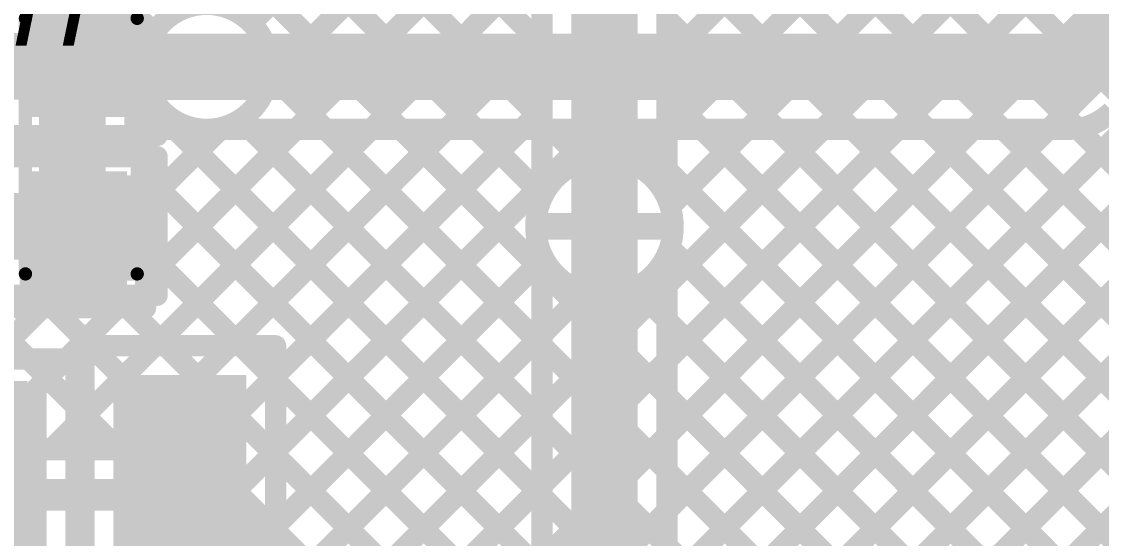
# Model space of a CAD drawing. Header units: millimetres. Extents: x -0.32 to 3.69, y -0.11 to 2.37.
# Drawn here: x 1.5745 to 1.9804, y 1.7536 to 1.9478 of the extents above; entities that cross this region are included whole.
import ezdxf

# ---------------------------------------------------------------- set-up
doc = ezdxf.new("R2010")
doc.units = ezdxf.units.MM
doc.header["$MEASUREMENT"] = 0
for name, color, linetype in [('BottomLayer', 5, 'Continuous'), ('BottomPaste', 16, 'Continuous'), ('BottomSolder', 6, 'Continuous'), ('TopLayer', 1, 'Continuous'), ('TopOverlay', 2, 'Continuous'), ('TopPaste', 8, 'Continuous'), ('TopSolder', 216, 'Continuous'), ('ViaHoleLayer', 16, 'Continuous')]:
    doc.layers.add(name, color=color, linetype=linetype)
doc.styles.add('Arial', font='', dxfattribs={"height": 0.2})
doc.styles.get('Arial').set_extended_font_data('Arial')

# ---------------------------------------------------------------- blocks, each defined once
blk = doc.blocks.new('R___0603_18')
at = {"layer": 'TopLayer'}
for points in [[(-0.015, 0.0175), (-0.015, -0.0175), (-0.045, -0.0175), (-0.045, 0.0175)], [(0.045, 0.0175), (0.045, -0.0175), (0.015, -0.0175), (0.015, 0.0175)]]:
    blk.add_hatch(color=1, dxfattribs=at).paths.add_polyline_path(points)
at = {"layer": 'TopPaste'}
for points in [[(-0.015, 0.0175), (-0.015, -0.0175), (-0.045, -0.0175), (-0.045, 0.0175)], [(0.045, 0.0175), (0.045, -0.0175), (0.015, -0.0175), (0.015, 0.0175)]]:
    blk.add_hatch(color=8, dxfattribs=at).paths.add_polyline_path(points)
at = {"layer": 'TopSolder'}
for points in [[(-0.011, 0.0215), (-0.011, -0.0215), (-0.049, -0.0215), (-0.049, 0.0215)], [(0.049, 0.0215), (0.049, -0.0215), (0.011, -0.0215), (0.011, 0.0215)]]:
    blk.add_hatch(color=216, dxfattribs=at).paths.add_polyline_path(points)
at = {"layer": 'TopOverlay', "const_width": 0.005}
for points in [[(-0.048, 0.021), (-0.048, -0.021)], [(-0.048, 0.021), (0.048, 0.021)], [(0.048, 0.021), (0.048, -0.021)], [(-0.048, -0.021), (0.048, -0.021)]]:
    blk.add_lwpolyline(points, dxfattribs=at)
at = {"layer": 'TopOverlay', "const_width": 0.0025}
for points in [[(-0.04925, 0.021, 1), (-0.04675, 0.021, 1)], [(-0.04925, 0.021, 1), (-0.04675, 0.021, 1)], [(0.04675, 0.021, 1), (0.04925, 0.021, 1)], [(0.04675, 0.021, 1), (0.04925, 0.021, 1)], [(-0.04925, -0.021, 1), (-0.04675, -0.021, 1)], [(-0.04925, -0.021, 1), (-0.04675, -0.021, 1)], [(0.04675, -0.021, 1), (0.04925, -0.021, 1)], [(0.04675, -0.021, 1), (0.04925, -0.021, 1)]]:
    blk.add_lwpolyline(points, format="xyb", close=True, dxfattribs=at)
blk = doc.blocks.new('SOT_23_B_42')
at = {"layer": 'BottomLayer'}
for points in [[(-0.05354, 0.05748), (-0.02126, 0.05748), (-0.02126, 0.02126), (-0.05354, 0.02126)], [(0.02126, 0.05748), (0.05354, 0.05748), (0.05354, 0.02126), (0.02126, 0.02126)], [(-0.01614, -0.02126), (0.01614, -0.02126), (0.01614, -0.05748), (-0.01614, -0.05748)]]:
    blk.add_hatch(color=5, dxfattribs=at).paths.add_polyline_path(points)
at = {"layer": 'BottomPaste'}
for points in [[(-0.05354, 0.05748), (-0.02126, 0.05748), (-0.02126, 0.02126), (-0.05354, 0.02126)], [(0.02126, 0.05748), (0.05354, 0.05748), (0.05354, 0.02126), (0.02126, 0.02126)], [(-0.01614, -0.02126), (0.01614, -0.02126), (0.01614, -0.05748), (-0.01614, -0.05748)]]:
    blk.add_hatch(color=16, dxfattribs=at).paths.add_polyline_path(points)
at = {"layer": 'BottomSolder'}
for points in [[(-0.05754, 0.06148), (-0.01726, 0.06148), (-0.01726, 0.01726), (-0.05754, 0.01726)], [(0.01726, 0.06148), (0.05754, 0.06148), (0.05754, 0.01726), (0.01726, 0.01726)], [(-0.02014, -0.01726), (0.02014, -0.01726), (0.02014, -0.06148), (-0.02014, -0.06148)]]:
    blk.add_hatch(color=6, dxfattribs=at).paths.add_polyline_path(points)

msp = doc.modelspace()

# ---------------------------------------------------------------- hatches: boundary and pattern name
at = {"layer": 'BottomLayer'}
h = msp.add_hatch(color=5, dxfattribs=at)
edge = h.paths.add_edge_path()
edge.add_arc((1.6441, 1.9308), 0.01181, 0, 360)
h = msp.add_hatch(color=5, dxfattribs=at)
edge = h.paths.add_edge_path()
edge.add_arc((1.7936, 1.87087), 0.01181, 0, 360)
for points in [[(1.609, 1.587), (1.659, 1.587), (1.659, 1.815), (1.609, 1.815)], [(1.534, 1.71), (1.584, 1.71), (1.584, 1.81), (1.534, 1.81)]]:
    msp.add_hatch(color=5, dxfattribs=at).paths.add_polyline_path(points)
at = {"layer": 'TopLayer'}
h = msp.add_hatch(color=1, dxfattribs=at)
edge = h.paths.add_edge_path()
edge.add_arc((1.6441, 1.9308), 0.01181, 0, 360)
h = msp.add_hatch(color=1, dxfattribs=at)
edge = h.paths.add_edge_path()
edge.add_arc((1.7936, 1.87087), 0.01181, 0, 360)
at = {"layer": 'ViaHoleLayer'}
h = msp.add_hatch(color=16, dxfattribs=at)
edge = h.paths.add_edge_path()
edge.add_arc((1.6441, 1.9308), 0.00591, 0, 360)
h = msp.add_hatch(color=16, dxfattribs=at)
edge = h.paths.add_edge_path()
edge.add_arc((1.7936, 1.87087), 0.00591, 0, 360)

# ---------------------------------------------------------------- linework, layer by layer
at = {"layer": 'BottomLayer'}
for points, const_width in [([(1.67559, 1.45274), (2.43084, 2.208)], 0.008), ([(1.67559, 1.48103), (2.40256, 2.208)], 0.008), ([(1.8171, 1.65083), (2.37427, 2.208)], 0.008), ([(1.8171, 1.70739), (2.31771, 2.208)], 0.008), ([(1.8171, 1.67911), (2.34599, 2.208)], 0.008), ([(1.8171, 1.73568), (2.28942, 2.208)], 0.008), ([(1.5936, 1.87277), (1.5936, 2.1565)], 0.025), ([(1.6171, 1.89848), (1.6171, 2.12109)], 0.008), ([(1.9678, 1.9308), (2.031, 1.994)], 0.025), ([(1.6171, 1.95078), (1.62435, 1.94353)], 0.008), ([(1.6441, 1.9308), (1.9678, 1.9308)], 0.025), ([(1.6171, 1.93166), (1.62111, 1.93567)], 0.008), ([(1.6171, 1.9225), (1.7701, 1.7695)], 0.008), ([(1.6171, 1.90337), (1.6277, 1.91397)], 0.008), ([(1.97143, 1.90758), (2.56351, 1.3155)], 0.008), ([(1.62114, 1.87913), (1.64931, 1.9073)], 0.008), ([(1.62114, 1.85085), (1.67759, 1.9073)], 0.008), ([(1.62458, 1.826), (1.70588, 1.9073)], 0.008), ([(1.6441, 1.9073), (1.9678, 1.9073)], 0.008), ([(1.65286, 1.826), (1.73416, 1.9073)], 0.008), ([(1.66058, 1.9073), (1.7701, 1.79778)], 0.008), ([(1.67, 1.78657), (1.79073, 1.9073)], 0.008), ([(1.67, 1.81485), (1.76245, 1.9073)], 0.008), ([(1.68886, 1.9073), (1.7701, 1.82606)], 0.008), ([(1.71715, 1.9073), (1.7701, 1.85435)], 0.008), ([(1.74543, 1.9073), (1.77045, 1.88228)], 0.008), ([(1.77372, 1.9073), (1.78561, 1.89541)], 0.008), ([(1.802, 1.9073), (2.3938, 1.3155)], 0.008), ([(1.80549, 1.89378), (1.81902, 1.9073)], 0.008), ([(1.8171, 1.82053), (1.90387, 1.9073)], 0.008), ([(1.8171, 1.82053), (1.90387, 1.9073)], 0.008), ([(1.8171, 1.84882), (1.87558, 1.9073)], 0.008), ([(1.8171, 1.79225), (1.93215, 1.9073)], 0.008), ([(1.8171, 1.76396), (1.96044, 1.9073)], 0.008), ([(1.81831, 1.87831), (1.8473, 1.9073)], 0.008), ([(1.83029, 1.9073), (2.42209, 1.3155)], 0.008), ([(1.85857, 1.9073), (2.45037, 1.3155)], 0.008), ([(1.88685, 1.9073), (2.47865, 1.3155)], 0.008), ([(1.91514, 1.9073), (2.50694, 1.3155)], 0.008), ([(1.94342, 1.9073), (2.53522, 1.3155)], 0.008), ([(1.6171, 1.89848), (1.62114, 1.89848)], 0.008), ([(1.62114, 1.84026), (1.62114, 1.89848)], 0.008), ([(1.7936, 1.87087), (1.7936, 1.89268)], 0.01), ([(1.62114, 1.89017), (1.7701, 1.74122)], 0.008), ([(1.5431, 1.87087), (1.59273, 1.87087)], 0.025), ([(1.5906, 1.87277), (1.594, 1.86937)], 0.025), ([(1.7936, 1.6486), (1.7936, 1.87087)], 0.025), ([(1.77179, 1.87087), (1.7936, 1.87087)], 0.01), ([(1.7936, 1.87087), (1.81541, 1.87087)], 0.01), ([(1.81814, 1.86288), (2.36552, 1.3155)], 0.008), ([(1.62114, 1.86189), (1.65703, 1.826)], 0.008), ([(1.7701, 1.65833), (1.7701, 1.8602)], 0.008), ([(1.8171, 1.6486), (1.8171, 1.8602)], 0.008), ([(1.67, 1.75828), (1.7701, 1.85838)], 0.008), ([(1.55081, 1.84737), (1.57718, 1.821)], 0.008), ([(1.56301, 1.821), (1.58227, 1.84026)], 0.008), ([(1.56686, 1.84026), (1.62114, 1.84026)], 0.008), ([(1.5862, 1.84026), (1.60046, 1.826)], 0.008), ([(1.59129, 1.821), (1.61055, 1.84026)], 0.008), ([(1.61449, 1.84026), (1.62875, 1.826)], 0.008), ([(1.8171, 1.83563), (2.33723, 1.3155)], 0.008), ([(1.67, 1.73), (1.7701, 1.8301)], 0.008), ([(1.598, 1.826), (1.67, 1.826)], 0.008), ([(1.598, 1.7585), (1.598, 1.826)], 0.008), ([(1.67, 1.576), (1.67, 1.826)], 0.008), ([(1.523, 1.821), (1.595, 1.821)], 0.008), ([(1.595, 1.699), (1.595, 1.821)], 0.008), ([(1.67, 1.81303), (1.7701, 1.71293)], 0.008), ([(1.8171, 1.80735), (2.30895, 1.3155)], 0.008), ([(1.595, 1.80318), (1.598, 1.80018)], 0.008), ([(1.595, 1.79642), (1.598, 1.79942)], 0.008), ([(1.67, 1.70172), (1.7701, 1.80182)], 0.008), ([(1.67, 1.78475), (1.7701, 1.68465)], 0.008), ([(1.8171, 1.77906), (2.28066, 1.3155)], 0.008), ([(1.595, 1.77489), (1.598, 1.77189)], 0.008), ([(1.67, 1.67343), (1.7701, 1.77353)], 0.008), ([(1.67, 1.67343), (1.7701, 1.77353)], 0.008), ([(1.595, 1.76814), (1.598, 1.77114)], 0.008), ([(1.598, 1.7015), (1.598, 1.7585)], 0.008), ([(1.598, 1.7015), (1.598, 1.7585)], 0.008), ([(1.67, 1.75646), (1.76911, 1.65735)], 0.008), ([(1.8171, 1.75078), (2.25238, 1.3155)], 0.008)]:
    msp.add_lwpolyline(points, dxfattribs=dict(at, const_width=const_width))
at = {"layer": 'BottomLayer', "const_width": 0.008}
for points in [[(1.6441, 1.9073, -1), (1.6441, 1.9543)], [(1.98443, 1.9142, -0.199188), (1.9678, 1.9073)], [(1.98442, 1.91418, -0.198912), (1.9678, 1.9073)], [(1.7701, 1.8602, -1.23965), (1.81941, 1.87087)], [(1.81941, 1.87087, -0.107003), (1.8171, 1.8602)]]:
    msp.add_lwpolyline(points, format="xyb", dxfattribs=at)
at = {"layer": 'BottomLayer'}
for points, const_width in [([(1.6151, 1.95078, 1), (1.6191, 1.95078, 1)], 0.004), ([(1.62235, 1.94353, 1), (1.62635, 1.94353, 1)], 0.004), ([(1.63785, 1.9308, 1), (1.65035, 1.9308, 1)], 0.0125), ([(1.96155, 1.9308, 1), (1.97405, 1.9308, 1)], 0.0125), ([(1.96155, 1.9308, 1), (1.97405, 1.9308, 1)], 0.0125), ([(1.61911, 1.93567, 1), (1.62311, 1.93567, 1)], 0.004), ([(1.6151, 1.93166, 1), (1.6191, 1.93166, 1)], 0.004), ([(1.6151, 1.9225, 1), (1.6191, 1.9225, 1)], 0.004), ([(1.6257, 1.91397, 1), (1.6297, 1.91397, 1)], 0.004), ([(1.96943, 1.90758, 1), (1.97343, 1.90758, 1)], 0.004), ([(1.6151, 1.90337, 1), (1.6191, 1.90337, 1)], 0.004), ([(1.6421, 1.9073, 1), (1.6461, 1.9073, 1)], 0.004), ([(1.6421, 1.9073, 1), (1.6461, 1.9073, 1)], 0.004), ([(1.64731, 1.9073, 1), (1.65131, 1.9073, 1)], 0.004), ([(1.65858, 1.9073, 1), (1.66258, 1.9073, 1)], 0.004), ([(1.67559, 1.9073, 1), (1.67959, 1.9073, 1)], 0.004), ([(1.68686, 1.9073, 1), (1.69086, 1.9073, 1)], 0.004), ([(1.70388, 1.9073, 1), (1.70788, 1.9073, 1)], 0.004), ([(1.71515, 1.9073, 1), (1.71915, 1.9073, 1)], 0.004), ([(1.73216, 1.9073, 1), (1.73616, 1.9073, 1)], 0.004), ([(1.74343, 1.9073, 1), (1.74743, 1.9073, 1)], 0.004), ([(1.76045, 1.9073, 1), (1.76445, 1.9073, 1)], 0.004), ([(1.77172, 1.9073, 1), (1.77572, 1.9073, 1)], 0.004), ([(1.78873, 1.9073, 1), (1.79273, 1.9073, 1)], 0.004), ([(1.8, 1.9073, 1), (1.804, 1.9073, 1)], 0.004), ([(1.81702, 1.9073, 1), (1.82102, 1.9073, 1)], 0.004), ([(1.82829, 1.9073, 1), (1.83229, 1.9073, 1)], 0.004), ([(1.8453, 1.9073, 1), (1.8493, 1.9073, 1)], 0.004), ([(1.85657, 1.9073, 1), (1.86057, 1.9073, 1)], 0.004), ([(1.87358, 1.9073, 1), (1.87758, 1.9073, 1)], 0.004), ([(1.88485, 1.9073, 1), (1.88885, 1.9073, 1)], 0.004), ([(1.90187, 1.9073, 1), (1.90587, 1.9073, 1)], 0.004), ([(1.90187, 1.9073, 1), (1.90587, 1.9073, 1)], 0.004), ([(1.91314, 1.9073, 1), (1.91714, 1.9073, 1)], 0.004), ([(1.93015, 1.9073, 1), (1.93415, 1.9073, 1)], 0.004), ([(1.94142, 1.9073, 1), (1.94542, 1.9073, 1)], 0.004), ([(1.95844, 1.9073, 1), (1.96244, 1.9073, 1)], 0.004), ([(1.9658, 1.9073, 1), (1.9698, 1.9073, 1)], 0.004), ([(1.9658, 1.9073, 1), (1.9698, 1.9073, 1)], 0.004), ([(1.9658, 1.9073, 1), (1.9698, 1.9073, 1)], 0.004), ([(1.6151, 1.89848, 1), (1.6191, 1.89848, 1)], 0.004), ([(1.6151, 1.89848, 1), (1.6191, 1.89848, 1)], 0.004), ([(1.61914, 1.89848, 1), (1.62314, 1.89848, 1)], 0.004), ([(1.61914, 1.89848, 1), (1.62314, 1.89848, 1)], 0.004), ([(1.78361, 1.89541, 1), (1.78761, 1.89541, 1)], 0.004), ([(1.7911, 1.89268, 1), (1.7961, 1.89268, 1)], 0.005), ([(1.80349, 1.89378, 1), (1.80749, 1.89378, 1)], 0.004), ([(1.61914, 1.89017, 1), (1.62314, 1.89017, 1)], 0.004), ([(1.58435, 1.87277, 1), (1.59685, 1.87277, 1)], 0.0125), ([(1.58648, 1.87087, 1), (1.59898, 1.87087, 1)], 0.0125), ([(1.58735, 1.87277, 1), (1.59985, 1.87277, 1)], 0.0125), ([(1.61914, 1.87913, 1), (1.62314, 1.87913, 1)], 0.004), ([(1.76845, 1.88228, 1), (1.77245, 1.88228, 1)], 0.004), ([(1.78735, 1.87087, 1), (1.79985, 1.87087, 1)], 0.0125), ([(1.58775, 1.86937, 1), (1.60025, 1.86937, 1)], 0.0125), ([(1.81631, 1.87831, 1), (1.82031, 1.87831, 1)], 0.004), ([(1.76929, 1.87087, 1), (1.77429, 1.87087, 1)], 0.005), ([(1.7911, 1.87087, 1), (1.7961, 1.87087, 1)], 0.005), ([(1.7911, 1.87087, 1), (1.7961, 1.87087, 1)], 0.005), ([(1.7911, 1.87087, 1), (1.7961, 1.87087, 1)], 0.005), ([(1.81291, 1.87087, 1), (1.81791, 1.87087, 1)], 0.005), ([(1.81741, 1.87087, 1), (1.82141, 1.87087, 1)], 0.004), ([(1.81741, 1.87087, 1), (1.82141, 1.87087, 1)], 0.004), ([(1.81614, 1.86288, 1), (1.82014, 1.86288, 1)], 0.004), ([(1.61914, 1.86189, 1), (1.62314, 1.86189, 1)], 0.004), ([(1.7681, 1.8602, 1), (1.7721, 1.8602, 1)], 0.004), ([(1.7681, 1.8602, 1), (1.7721, 1.8602, 1)], 0.004), ([(1.8151, 1.8602, 1), (1.8191, 1.8602, 1)], 0.004), ([(1.8151, 1.8602, 1), (1.8191, 1.8602, 1)], 0.004), ([(1.7681, 1.85838, 1), (1.7721, 1.85838, 1)], 0.004), ([(1.61914, 1.85085, 1), (1.62314, 1.85085, 1)], 0.004), ([(1.7681, 1.85435, 1), (1.7721, 1.85435, 1)], 0.004), ([(1.8151, 1.84882, 1), (1.8191, 1.84882, 1)], 0.004), ([(1.58027, 1.84026, 1), (1.58427, 1.84026, 1)], 0.004), ([(1.5842, 1.84026, 1), (1.5882, 1.84026, 1)], 0.004), ([(1.60855, 1.84026, 1), (1.61255, 1.84026, 1)], 0.004), ([(1.61249, 1.84026, 1), (1.61649, 1.84026, 1)], 0.004), ([(1.61914, 1.84026, 1), (1.62314, 1.84026, 1)], 0.004), ([(1.61914, 1.84026, 1), (1.62314, 1.84026, 1)], 0.004), ([(1.8151, 1.83563, 1), (1.8191, 1.83563, 1)], 0.004), ([(1.7681, 1.8301, 1), (1.7721, 1.8301, 1)], 0.004), ([(1.596, 1.826, 1), (1.6, 1.826, 1)], 0.004), ([(1.596, 1.826, 1), (1.6, 1.826, 1)], 0.004), ([(1.59846, 1.826, 1), (1.60246, 1.826, 1)], 0.004), ([(1.62258, 1.826, 1), (1.62658, 1.826, 1)], 0.004), ([(1.62675, 1.826, 1), (1.63075, 1.826, 1)], 0.004), ([(1.65086, 1.826, 1), (1.65486, 1.826, 1)], 0.004), ([(1.65503, 1.826, 1), (1.65903, 1.826, 1)], 0.004), ([(1.668, 1.826, 1), (1.672, 1.826, 1)], 0.004), ([(1.668, 1.826, 1), (1.672, 1.826, 1)], 0.004), ([(1.7681, 1.82606, 1), (1.7721, 1.82606, 1)], 0.004), ([(1.57518, 1.821, 1), (1.57918, 1.821, 1)], 0.004), ([(1.58929, 1.821, 1), (1.59329, 1.821, 1)], 0.004), ([(1.593, 1.821, 1), (1.597, 1.821, 1)], 0.004), ([(1.593, 1.821, 1), (1.597, 1.821, 1)], 0.004), ([(1.8151, 1.82053, 1), (1.8191, 1.82053, 1)], 0.004), ([(1.8151, 1.82053, 1), (1.8191, 1.82053, 1)], 0.004), ([(1.668, 1.81485, 1), (1.672, 1.81485, 1)], 0.004), ([(1.668, 1.81303, 1), (1.672, 1.81303, 1)], 0.004), ([(1.8151, 1.80735, 1), (1.8191, 1.80735, 1)], 0.004), ([(1.593, 1.80318, 1), (1.597, 1.80318, 1)], 0.004), ([(1.596, 1.80018, 1), (1.6, 1.80018, 1)], 0.004), ([(1.596, 1.79942, 1), (1.6, 1.79942, 1)], 0.004), ([(1.7681, 1.80182, 1), (1.7721, 1.80182, 1)], 0.004), ([(1.593, 1.79642, 1), (1.597, 1.79642, 1)], 0.004), ([(1.7681, 1.79778, 1), (1.7721, 1.79778, 1)], 0.004), ([(1.8151, 1.79225, 1), (1.8191, 1.79225, 1)], 0.004), ([(1.668, 1.78657, 1), (1.672, 1.78657, 1)], 0.004), ([(1.668, 1.78475, 1), (1.672, 1.78475, 1)], 0.004), ([(1.8151, 1.77906, 1), (1.8191, 1.77906, 1)], 0.004), ([(1.593, 1.77489, 1), (1.597, 1.77489, 1)], 0.004), ([(1.7681, 1.77353, 1), (1.7721, 1.77353, 1)], 0.004), ([(1.7681, 1.77353, 1), (1.7721, 1.77353, 1)], 0.004), ([(1.596, 1.77189, 1), (1.6, 1.77189, 1)], 0.004), ([(1.596, 1.77114, 1), (1.6, 1.77114, 1)], 0.004), ([(1.7681, 1.7695, 1), (1.7721, 1.7695, 1)], 0.004), ([(1.593, 1.76814, 1), (1.597, 1.76814, 1)], 0.004), ([(1.8151, 1.76396, 1), (1.8191, 1.76396, 1)], 0.004), ([(1.596, 1.7585, 1), (1.6, 1.7585, 1)], 0.004), ([(1.596, 1.7585, 1), (1.6, 1.7585, 1)], 0.004), ([(1.596, 1.7585, 1), (1.6, 1.7585, 1)], 0.004), ([(1.668, 1.75828, 1), (1.672, 1.75828, 1)], 0.004), ([(1.668, 1.75646, 1), (1.672, 1.75646, 1)], 0.004), ([(1.8151, 1.75078, 1), (1.8191, 1.75078, 1)], 0.004)]:
    msp.add_lwpolyline(points, format="xyb", close=True, dxfattribs=dict(at, const_width=const_width))
at = {"layer": 'TopLayer'}
for points, const_width in [([(1.69166, 1.72338), (2.17628, 2.208)], 0.008), ([(1.70581, 1.70924), (2.20457, 2.208)], 0.008), ([(1.70581, 1.70924), (2.20457, 2.208)], 0.008), ([(1.71995, 1.69509), (2.23285, 2.208)], 0.008), ([(1.73409, 1.68095), (2.26114, 2.208)], 0.008), ([(1.74823, 1.66681), (2.28942, 2.208)], 0.008), ([(1.76237, 1.65267), (2.31771, 2.208)], 0.008), ([(1.77652, 1.63853), (2.34599, 2.208)], 0.008), ([(1.79066, 1.62438), (2.37427, 2.208)], 0.008), ([(1.79657, 1.60201), (2.40256, 2.208)], 0.008), ([(1.79657, 1.57372), (2.43084, 2.208)], 0.008), ([(1.8171, 1.93367), (2.09143, 2.208)], 0.008), ([(1.8171, 1.90538), (2.11972, 2.208)], 0.008), ([(1.81831, 1.87831), (2.148, 2.208)], 0.008), ([(1.7936, 1.87087), (1.7936, 2.1565)], 0.025), ([(1.53483, 2.14619), (1.7701, 1.91092)], 0.008), ([(1.52494, 2.1278), (1.7701, 1.88263)], 0.008), ([(1.50795, 2.1165), (2.19411, 1.43034)], 0.008), ([(1.7701, 1.88155), (1.7701, 2.11754)], 0.008), ([(1.8171, 1.88155), (1.8171, 2.11754)], 0.008), ([(1.81768, 2.1179), (2.34967, 1.58591)], 0.008), ([(1.59527, 2.11404), (1.7701, 1.9392)], 0.008), ([(1.8171, 2.09019), (2.33553, 1.57176)], 0.008), ([(1.8171, 2.06191), (2.32139, 1.55762)], 0.008), ([(1.66093, 1.9472), (1.7701, 2.05637)], 0.008), ([(1.8171, 2.03362), (2.30724, 1.54348)], 0.008), ([(1.66683, 1.92482), (1.7701, 2.02809)], 0.008), ([(1.8171, 2.00534), (2.2931, 1.52934)], 0.008), ([(1.6255, 1.85521), (1.7701, 1.99981)], 0.008), ([(1.8171, 1.97705), (2.27896, 1.51519)], 0.008), ([(1.58558, 1.787), (1.7701, 1.97152)], 0.008), ([(1.8171, 1.94877), (2.26482, 1.50105)], 0.008), ([(1.61386, 1.787), (1.7701, 1.94324)], 0.008), ([(1.4026, 1.931), (1.5915, 1.931)], 0.025), ([(1.5915, 1.931), (1.5945, 1.928)], 0.025), ([(1.5945, 1.928), (1.597, 1.928)], 0.025), ([(1.5955, 1.9308), (1.6441, 1.9308)], 0.025), ([(1.6675, 1.92866), (2.17997, 1.4162)], 0.008), ([(1.8171, 1.92049), (2.25068, 1.48691)], 0.008), ([(1.63509, 1.77995), (1.7701, 1.91495)], 0.008), ([(1.46239, 1.9075), (1.58289, 1.787)], 0.008), ([(1.6255, 1.88349), (1.65008, 1.90807)], 0.008), ([(1.65683, 1.91105), (2.16582, 1.40206)], 0.008), ([(1.5685, 1.905), (1.58968, 1.905)], 0.008), ([(1.57803, 1.905), (1.58603, 1.897)], 0.008), ([(1.58244, 1.897), (1.59032, 1.90488)], 0.008), ([(1.60182, 1.905), (1.6255, 1.905)], 0.008), ([(1.60632, 1.905), (1.61432, 1.897)], 0.008), ([(1.61073, 1.897), (1.61873, 1.905)], 0.008), ([(1.6255, 1.9073), (1.6441, 1.9073)], 0.008), ([(1.6323, 1.9073), (2.15168, 1.38792)], 0.008), ([(1.5685, 1.897), (1.6255, 1.897)], 0.008), ([(1.6255, 1.845), (1.6255, 1.897)], 0.008), ([(1.8171, 1.8922), (2.23653, 1.47277)], 0.008), ([(1.6255, 1.88582), (2.13754, 1.37377)], 0.008), ([(1.64924, 1.76581), (1.7701, 1.88667)], 0.008), ([(1.5431, 1.87087), (1.5917, 1.87087)], 0.025), ([(1.77179, 1.87087), (1.7936, 1.87087)], 0.01), ([(1.7936, 1.87087), (1.81541, 1.87087)], 0.01), ([(1.7936, 1.84906), (1.7936, 1.87087)], 0.01), ([(1.81814, 1.86288), (2.22239, 1.45863)], 0.008), ([(1.66338, 1.75166), (1.77069, 1.85898)], 0.008), ([(1.6255, 1.85753), (2.1234, 1.35963)], 0.008), ([(1.55081, 1.84737), (1.61118, 1.787)], 0.008), ([(1.80501, 1.84772), (2.20825, 1.44448)], 0.008), ([(1.52901, 1.787), (1.58701, 1.845)], 0.008), ([(1.55729, 1.787), (1.61529, 1.845)], 0.008), ([(1.5685, 1.845), (1.6255, 1.845)], 0.008), ([(1.58146, 1.845), (2.09511, 1.33135)], 0.008), ([(1.60975, 1.845), (2.10926, 1.34549)], 0.008), ([(1.67752, 1.73752), (1.78616, 1.84616)], 0.008), ([(1.0784, 1.787), (1.621, 1.787)], 0.008), ([(1.63304, 1.782), (1.79157, 1.62347)], 0.008), ([(1.0784, 1.77), (1.621, 1.77)], 0.012), ([(1.621, 1.77), (1.77957, 1.61143)], 0.012)]:
    msp.add_lwpolyline(points, dxfattribs=dict(at, const_width=const_width))
at = {"layer": 'TopLayer', "const_width": 0.008}
for points in [[(1.6441, 1.9543, -0.414214), (1.6676, 1.9308)], [(1.6676, 1.9308, -0.414214), (1.6441, 1.9073)], [(1.5945, 1.9045, -0.051709), (1.58968, 1.905)], [(1.5945, 1.9045, -0.051709), (1.58968, 1.905)], [(1.60182, 1.905, -0.051709), (1.597, 1.9045)], [(1.81941, 1.87087, -1.23965), (1.7701, 1.88155)], [(1.8171, 1.88155, -0.107003), (1.81941, 1.87087)], [(1.621, 1.787, -0.198912), (1.63302, 1.78202)], [(1.621, 1.787, -0.199327), (1.63304, 1.782)]]:
    msp.add_lwpolyline(points, format="xyb", dxfattribs=at)
at = {"layer": 'TopLayer'}
for points, const_width in [([(1.8151, 1.94877, 1), (1.8191, 1.94877, 1)], 0.004), ([(1.65893, 1.9472, 1), (1.66293, 1.9472, 1)], 0.004), ([(1.7681, 1.94324, 1), (1.7721, 1.94324, 1)], 0.004), ([(1.58525, 1.931, 1), (1.59775, 1.931, 1)], 0.0125), ([(1.58525, 1.931, 1), (1.59775, 1.931, 1)], 0.0125), ([(1.58825, 1.928, 1), (1.60075, 1.928, 1)], 0.0125), ([(1.58825, 1.928, 1), (1.60075, 1.928, 1)], 0.0125), ([(1.58925, 1.9308, 1), (1.60175, 1.9308, 1)], 0.0125), ([(1.59075, 1.928, 1), (1.60325, 1.928, 1)], 0.0125), ([(1.63785, 1.9308, 1), (1.65035, 1.9308, 1)], 0.0125), ([(1.7681, 1.9392, 1), (1.7721, 1.9392, 1)], 0.004), ([(1.8151, 1.93367, 1), (1.8191, 1.93367, 1)], 0.004), ([(1.6655, 1.92866, 1), (1.6695, 1.92866, 1)], 0.004), ([(1.6656, 1.9308, 1), (1.6696, 1.9308, 1)], 0.004), ([(1.6656, 1.9308, 1), (1.6696, 1.9308, 1)], 0.004), ([(1.66483, 1.92482, 1), (1.66883, 1.92482, 1)], 0.004), ([(1.8151, 1.92049, 1), (1.8191, 1.92049, 1)], 0.004), ([(1.7681, 1.91495, 1), (1.7721, 1.91495, 1)], 0.004), ([(1.64808, 1.90807, 1), (1.65208, 1.90807, 1)], 0.004), ([(1.65483, 1.91105, 1), (1.65883, 1.91105, 1)], 0.004), ([(1.7681, 1.91092, 1), (1.7721, 1.91092, 1)], 0.004), ([(1.57603, 1.905, 1), (1.58003, 1.905, 1)], 0.004), ([(1.58768, 1.905, 1), (1.59168, 1.905, 1)], 0.004), ([(1.58768, 1.905, 1), (1.59168, 1.905, 1)], 0.004), ([(1.58768, 1.905, 1), (1.59168, 1.905, 1)], 0.004), ([(1.58832, 1.90488, 1), (1.59232, 1.90488, 1)], 0.004), ([(1.5925, 1.9045, 1), (1.5965, 1.9045, 1)], 0.004), ([(1.5925, 1.9045, 1), (1.5965, 1.9045, 1)], 0.004), ([(1.595, 1.9045, 1), (1.599, 1.9045, 1)], 0.004), ([(1.59982, 1.905, 1), (1.60382, 1.905, 1)], 0.004), ([(1.59982, 1.905, 1), (1.60382, 1.905, 1)], 0.004), ([(1.60432, 1.905, 1), (1.60832, 1.905, 1)], 0.004), ([(1.61673, 1.905, 1), (1.62073, 1.905, 1)], 0.004), ([(1.6235, 1.9073, 1), (1.6275, 1.9073, 1)], 0.004), ([(1.6235, 1.905, 1), (1.6275, 1.905, 1)], 0.004), ([(1.6303, 1.9073, 1), (1.6343, 1.9073, 1)], 0.004), ([(1.6421, 1.9073, 1), (1.6461, 1.9073, 1)], 0.004), ([(1.6421, 1.9073, 1), (1.6461, 1.9073, 1)], 0.004), ([(1.8151, 1.90538, 1), (1.8191, 1.90538, 1)], 0.004), ([(1.58044, 1.897, 1), (1.58444, 1.897, 1)], 0.004), ([(1.58403, 1.897, 1), (1.58803, 1.897, 1)], 0.004), ([(1.60873, 1.897, 1), (1.61273, 1.897, 1)], 0.004), ([(1.61232, 1.897, 1), (1.61632, 1.897, 1)], 0.004), ([(1.6235, 1.897, 1), (1.6275, 1.897, 1)], 0.004), ([(1.6235, 1.897, 1), (1.6275, 1.897, 1)], 0.004), ([(1.8151, 1.8922, 1), (1.8191, 1.8922, 1)], 0.004), ([(1.6235, 1.88582, 1), (1.6275, 1.88582, 1)], 0.004), ([(1.6235, 1.88349, 1), (1.6275, 1.88349, 1)], 0.004), ([(1.7681, 1.88667, 1), (1.7721, 1.88667, 1)], 0.004), ([(1.58545, 1.87087, 1), (1.59795, 1.87087, 1)], 0.0125), ([(1.7681, 1.88263, 1), (1.7721, 1.88263, 1)], 0.004), ([(1.7681, 1.88155, 1), (1.7721, 1.88155, 1)], 0.004), ([(1.7681, 1.88155, 1), (1.7721, 1.88155, 1)], 0.004), ([(1.78735, 1.87087, 1), (1.79985, 1.87087, 1)], 0.0125), ([(1.8151, 1.88155, 1), (1.8191, 1.88155, 1)], 0.004), ([(1.8151, 1.88155, 1), (1.8191, 1.88155, 1)], 0.004), ([(1.81631, 1.87831, 1), (1.82031, 1.87831, 1)], 0.004), ([(1.76929, 1.87087, 1), (1.77429, 1.87087, 1)], 0.005), ([(1.7911, 1.87087, 1), (1.7961, 1.87087, 1)], 0.005), ([(1.7911, 1.87087, 1), (1.7961, 1.87087, 1)], 0.005), ([(1.7911, 1.87087, 1), (1.7961, 1.87087, 1)], 0.005), ([(1.81291, 1.87087, 1), (1.81791, 1.87087, 1)], 0.005), ([(1.81741, 1.87087, 1), (1.82141, 1.87087, 1)], 0.004), ([(1.81741, 1.87087, 1), (1.82141, 1.87087, 1)], 0.004), ([(1.81614, 1.86288, 1), (1.82014, 1.86288, 1)], 0.004), ([(1.76869, 1.85898, 1), (1.77269, 1.85898, 1)], 0.004), ([(1.6235, 1.85753, 1), (1.6275, 1.85753, 1)], 0.004), ([(1.6235, 1.85521, 1), (1.6275, 1.85521, 1)], 0.004), ([(1.7911, 1.84906, 1), (1.7961, 1.84906, 1)], 0.005), ([(1.80301, 1.84772, 1), (1.80701, 1.84772, 1)], 0.004), ([(1.57946, 1.845, 1), (1.58346, 1.845, 1)], 0.004), ([(1.58501, 1.845, 1), (1.58901, 1.845, 1)], 0.004), ([(1.60775, 1.845, 1), (1.61175, 1.845, 1)], 0.004), ([(1.61329, 1.845, 1), (1.61729, 1.845, 1)], 0.004), ([(1.6235, 1.845, 1), (1.6275, 1.845, 1)], 0.004), ([(1.6235, 1.845, 1), (1.6275, 1.845, 1)], 0.004), ([(1.78416, 1.84616, 1), (1.78816, 1.84616, 1)], 0.004), ([(1.58089, 1.787, 1), (1.58489, 1.787, 1)], 0.004), ([(1.58358, 1.787, 1), (1.58758, 1.787, 1)], 0.004), ([(1.60918, 1.787, 1), (1.61318, 1.787, 1)], 0.004), ([(1.61186, 1.787, 1), (1.61586, 1.787, 1)], 0.004), ([(1.619, 1.787, 1), (1.623, 1.787, 1)], 0.004), ([(1.619, 1.787, 1), (1.623, 1.787, 1)], 0.004), ([(1.619, 1.787, 1), (1.623, 1.787, 1)], 0.004), ([(1.63102, 1.78202, 1), (1.63502, 1.78202, 1)], 0.004), ([(1.63104, 1.782, 1), (1.63504, 1.782, 1)], 0.004), ([(1.63104, 1.782, 1), (1.63504, 1.782, 1)], 0.004), ([(1.63309, 1.77995, 1), (1.63709, 1.77995, 1)], 0.004), ([(1.618, 1.77, 1), (1.624, 1.77, 1)], 0.006), ([(1.618, 1.77, 1), (1.624, 1.77, 1)], 0.006), ([(1.64724, 1.76581, 1), (1.65124, 1.76581, 1)], 0.004), ([(1.66138, 1.75166, 1), (1.66538, 1.75166, 1)], 0.004)]:
    msp.add_lwpolyline(points, format="xyb", close=True, dxfattribs=dict(at, const_width=const_width))

# ---------------------------------------------------------------- block references
for name, p, rotation in [('R___0603_18', (1.597, 1.901), 90), ('SOT_23_B_42', (1.594, 1.83), 180)]:
    msp.add_blockref(name, p, dxfattribs=dict(rotation=rotation))

# ---------------------------------------------------------------- texts
at = {"layer": 'TopOverlay', "style": 'Arial'}
msp.add_text('#', height=0.055, rotation=180, dxfattribs=at).set_placement((1.61, 1.99341))

doc.saveas('drawing.dxf')
